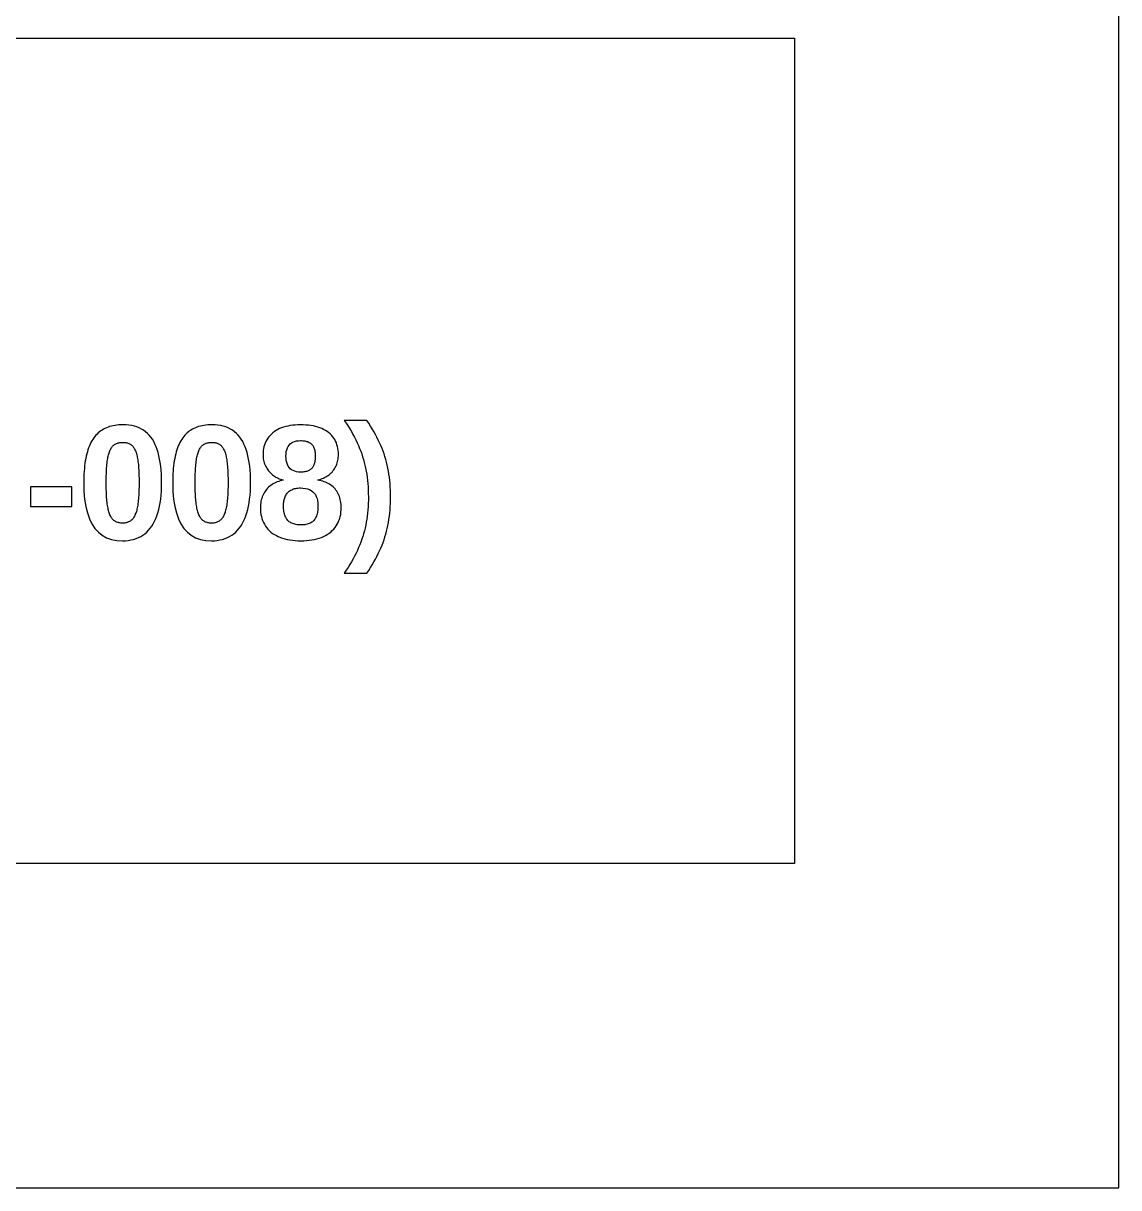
# Model space of a CAD drawing. Header units: metres. Extents: x -140 to 140, y -90 to 90.
# Drawn here: x 102.85 to 140, y -90 to -50.5 of the extents above; entities that cross this region are included whole.
import ezdxf

# ---------------------------------------------------------------- set-up
doc = ezdxf.new("R2010")
doc.units = ezdxf.units.M

msp = doc.modelspace()

# ---------------------------------------------------------------- linework, layer by layer
for p, q in [((140, -90), (140, 90)), ((80, -51), (129, -51)), ((129, -51), (129, -79)), ((114.498, -63.9747), (113.736, -63.9747)), ((113.736, -63.9747), (113.8, -64.069)), ((114.563, -64.0694), (114.498, -63.9747)), ((105.43, -64.3604), (105.389, -64.3961)), ((105.474, -64.3273), (105.43, -64.3604)), ((105.519, -64.2968), (105.474, -64.3273)), ((105.566, -64.2687), (105.519, -64.2968)), ((105.616, -64.2431), (105.566, -64.2687)), ((105.668, -64.2199), (105.616, -64.2431)), ((105.722, -64.1992), (105.668, -64.2199)), ((105.778, -64.1809), (105.722, -64.1992)), ((105.837, -64.165), (105.778, -64.1809)), ((105.897, -64.1516), (105.837, -64.165)), ((105.96, -64.1406), (105.897, -64.1516)), ((106.025, -64.1321), (105.96, -64.1406)), ((106.092, -64.126), (106.025, -64.1321)), ((106.162, -64.1223), (106.092, -64.126)), ((106.233, -64.1211), (106.162, -64.1223)), ((106.335, -64.124), (106.233, -64.1211)), ((106.433, -64.1328), (106.335, -64.124)), ((106.527, -64.1473), (106.433, -64.1328)), ((106.616, -64.1676), (106.527, -64.1473)), ((106.701, -64.1938), (106.616, -64.1676)), ((106.782, -64.2257), (106.701, -64.1938)), ((106.858, -64.2635), (106.782, -64.2257)), ((106.93, -64.3071), (106.858, -64.2635)), ((106.998, -64.3564), (106.93, -64.3071)), ((107.061, -64.4116), (106.998, -64.3564)), ((108.448, -64.3604), (108.406, -64.3961)), ((108.491, -64.3273), (108.448, -64.3604)), ((108.536, -64.2968), (108.491, -64.3273)), ((108.584, -64.2687), (108.536, -64.2968)), ((108.633, -64.2431), (108.584, -64.2687)), ((108.685, -64.2199), (108.633, -64.2431)), ((108.739, -64.1992), (108.685, -64.2199)), ((108.796, -64.1809), (108.739, -64.1992)), ((108.854, -64.165), (108.796, -64.1809)), ((108.915, -64.1516), (108.854, -64.165)), ((108.977, -64.1406), (108.915, -64.1516)), ((109.042, -64.1321), (108.977, -64.1406)), ((109.11, -64.126), (109.042, -64.1321)), ((109.179, -64.1223), (109.11, -64.126)), ((109.25, -64.1211), (109.179, -64.1223)), ((109.353, -64.124), (109.25, -64.1211)), ((109.451, -64.1328), (109.353, -64.124)), ((109.544, -64.1473), (109.451, -64.1328)), ((109.633, -64.1676), (109.544, -64.1473)), ((109.718, -64.1938), (109.633, -64.1676)), ((109.799, -64.2257), (109.718, -64.1938)), ((109.875, -64.2635), (109.799, -64.2257)), ((109.947, -64.3071), (109.875, -64.2635)), ((110.015, -64.3564), (109.947, -64.3071)), ((110.079, -64.4116), (110.015, -64.3564)), ((111.364, -64.3523), (111.312, -64.3924)), ((111.42, -64.3154), (111.364, -64.3523)), ((111.48, -64.2816), (111.42, -64.3154)), ((111.542, -64.2511), (111.48, -64.2816)), ((111.608, -64.2239), (111.542, -64.2511)), ((111.677, -64.1998), (111.608, -64.2239)), ((111.749, -64.1789), (111.677, -64.1998)), ((111.825, -64.1613), (111.749, -64.1789)), ((111.904, -64.1468), (111.825, -64.1613)), ((111.986, -64.1356), (111.904, -64.1468)), ((112.071, -64.1275), (111.986, -64.1356)), ((112.16, -64.1227), (112.071, -64.1275)), ((112.251, -64.1211), (112.16, -64.1227)), ((112.345, -64.1227), (112.251, -64.1211)), ((112.436, -64.1274), (112.345, -64.1227)), ((112.523, -64.1352), (112.436, -64.1274)), ((112.606, -64.1462), (112.523, -64.1352)), ((112.687, -64.1602), (112.606, -64.1462)), ((112.763, -64.1775), (112.687, -64.1602)), ((112.837, -64.1978), (112.763, -64.1775)), ((112.907, -64.2213), (112.837, -64.1978)), ((112.973, -64.2479), (112.907, -64.2213)), ((113.036, -64.2776), (112.973, -64.2479)), ((113.096, -64.3105), (113.036, -64.2776)), ((113.152, -64.3465), (113.096, -64.3105)), ((113.205, -64.3856), (113.152, -64.3465)), ((113.8, -64.069), (113.862, -64.1633)), ((113.862, -64.1633), (113.92, -64.2577)), ((113.92, -64.2577), (113.976, -64.352)), ((113.976, -64.352), (114.03, -64.4464)), ((114.625, -64.164), (114.563, -64.0694)), ((114.683, -64.2586), (114.625, -64.164)), ((114.739, -64.3531), (114.683, -64.2586)), ((114.793, -64.4475), (114.739, -64.3531)), ((105.116, -64.7793), (105.09, -64.8393)), ((105.144, -64.7219), (105.116, -64.7793)), ((105.174, -64.6673), (105.144, -64.7219)), ((105.206, -64.6154), (105.174, -64.6673)), ((105.239, -64.5661), (105.206, -64.6154)), ((105.274, -64.5196), (105.239, -64.5661)), ((105.31, -64.4757), (105.274, -64.5196)), ((105.349, -64.4346), (105.31, -64.4757)), ((105.389, -64.3961), (105.349, -64.4346)), ((105.94, -64.7941), (105.962, -64.7796)), ((105.962, -64.7796), (105.987, -64.7667)), ((105.987, -64.7667), (106.012, -64.7552)), ((106.012, -64.7552), (106.039, -64.7453)), ((106.039, -64.7453), (106.067, -64.737)), ((106.067, -64.737), (106.096, -64.7301)), ((106.096, -64.7301), (106.127, -64.7247)), ((106.127, -64.7247), (106.159, -64.7209)), ((106.159, -64.7209), (106.193, -64.7186)), ((106.193, -64.7186), (106.228, -64.7179)), ((106.228, -64.7179), (106.26, -64.7186)), ((106.26, -64.7186), (106.292, -64.7209)), ((106.292, -64.7209), (106.322, -64.7247)), ((106.322, -64.7247), (106.351, -64.7299)), ((106.351, -64.7299), (106.379, -64.7367)), ((106.379, -64.7367), (106.406, -64.745)), ((106.406, -64.745), (106.432, -64.7549)), ((106.432, -64.7549), (106.456, -64.7662)), ((106.456, -64.7662), (106.479, -64.779)), ((106.479, -64.779), (106.501, -64.7933)), ((107.12, -64.4726), (107.061, -64.4116)), ((107.175, -64.5395), (107.12, -64.4726)), ((107.226, -64.6121), (107.175, -64.5395)), ((107.272, -64.6905), (107.226, -64.6121)), ((107.315, -64.7748), (107.272, -64.6905)), ((107.354, -64.865), (107.315, -64.7748)), ((108.134, -64.7793), (108.107, -64.8393)), ((108.162, -64.7219), (108.134, -64.7793)), ((108.191, -64.6673), (108.162, -64.7219)), ((108.223, -64.6154), (108.191, -64.6673)), ((108.256, -64.5661), (108.223, -64.6154)), ((108.291, -64.5196), (108.256, -64.5661)), ((108.328, -64.4757), (108.291, -64.5196)), ((108.366, -64.4346), (108.328, -64.4757)), ((108.406, -64.3961), (108.366, -64.4346)), ((108.957, -64.7941), (108.98, -64.7796)), ((108.98, -64.7796), (109.004, -64.7667)), ((109.004, -64.7667), (109.029, -64.7552)), ((109.029, -64.7552), (109.056, -64.7453)), ((109.056, -64.7453), (109.084, -64.737)), ((109.084, -64.737), (109.114, -64.7301)), ((109.114, -64.7301), (109.145, -64.7247)), ((109.145, -64.7247), (109.177, -64.7209)), ((109.177, -64.7209), (109.21, -64.7186)), ((109.21, -64.7186), (109.245, -64.7179)), ((109.245, -64.7179), (109.278, -64.7186)), ((109.278, -64.7186), (109.309, -64.7209)), ((109.309, -64.7209), (109.34, -64.7247)), ((109.34, -64.7247), (109.369, -64.7299)), ((109.369, -64.7299), (109.397, -64.7367)), ((109.397, -64.7367), (109.423, -64.745)), ((109.423, -64.745), (109.449, -64.7549)), ((109.449, -64.7549), (109.473, -64.7662)), ((109.473, -64.7662), (109.496, -64.779)), ((109.496, -64.779), (109.518, -64.7933)), ((110.138, -64.4726), (110.079, -64.4116)), ((110.193, -64.5395), (110.138, -64.4726)), ((110.243, -64.6121), (110.193, -64.5395)), ((110.29, -64.6905), (110.243, -64.6121)), ((110.333, -64.7748), (110.29, -64.6905)), ((110.372, -64.865), (110.333, -64.7748)), ((111.05, -64.7419), (111.028, -64.8012)), ((111.076, -64.685), (111.05, -64.7419)), ((111.105, -64.6303), (111.076, -64.685)), ((111.139, -64.5781), (111.105, -64.6303)), ((111.176, -64.5281), (111.139, -64.5781)), ((111.217, -64.4805), (111.176, -64.5281)), ((111.262, -64.4353), (111.217, -64.4805)), ((111.312, -64.3924), (111.262, -64.4353)), ((111.863, -64.8073), (111.901, -64.767)), ((111.901, -64.767), (111.945, -64.7329)), ((111.945, -64.7329), (111.994, -64.705)), ((111.994, -64.705), (112.05, -64.6834)), ((112.05, -64.6834), (112.111, -64.6679)), ((112.111, -64.6679), (112.178, -64.6586)), ((112.178, -64.6586), (112.251, -64.6555)), ((112.251, -64.6555), (112.29, -64.6562)), ((112.29, -64.6562), (112.326, -64.6585)), ((112.326, -64.6585), (112.361, -64.6622)), ((112.361, -64.6622), (112.395, -64.6674)), ((112.395, -64.6674), (112.427, -64.6741)), ((112.427, -64.6741), (112.457, -64.6824)), ((112.457, -64.6824), (112.486, -64.6921)), ((112.486, -64.6921), (112.514, -64.7033)), ((112.514, -64.7033), (112.54, -64.716)), ((112.54, -64.716), (112.564, -64.7301)), ((112.564, -64.7301), (112.587, -64.7458)), ((112.587, -64.7458), (112.609, -64.763)), ((112.609, -64.763), (112.628, -64.7816)), ((113.254, -64.4276), (113.205, -64.3856)), ((113.299, -64.4723), (113.254, -64.4276)), ((113.341, -64.5196), (113.299, -64.4723)), ((113.378, -64.5695), (113.341, -64.5196)), ((113.411, -64.6222), (113.378, -64.5695)), ((113.441, -64.6774), (113.411, -64.6222)), ((113.466, -64.7353), (113.441, -64.6774)), ((113.488, -64.7959), (113.466, -64.7353)), ((114.03, -64.4464), (114.08, -64.5408)), ((114.08, -64.5408), (114.128, -64.6352)), ((114.128, -64.6352), (114.173, -64.7297)), ((114.173, -64.7297), (114.215, -64.8241)), ((114.843, -64.5419), (114.793, -64.4475)), ((114.89, -64.6362), (114.843, -64.5419)), ((114.935, -64.7305), (114.89, -64.6362)), ((114.977, -64.8246), (114.935, -64.7305)), ((105.002, -65.1069), (104.984, -65.1812)), ((105.021, -65.0357), (105.002, -65.1069)), ((105.042, -64.9675), (105.021, -65.0357)), ((105.065, -64.902), (105.042, -64.9675)), ((105.09, -64.8393), (105.065, -64.902)), ((105.728, -65.1813), (105.738, -65.1413)), ((105.738, -65.1413), (105.748, -65.1031)), ((105.748, -65.1031), (105.76, -65.0669)), ((105.76, -65.0669), (105.772, -65.0327)), ((105.772, -65.0327), (105.785, -65.0003)), ((105.785, -65.0003), (105.798, -64.9699)), ((105.798, -64.9699), (105.813, -64.9414)), ((105.813, -64.9414), (105.828, -64.9149)), ((105.828, -64.9149), (105.844, -64.8902)), ((105.844, -64.8902), (105.861, -64.8675)), ((105.861, -64.8675), (105.879, -64.8467)), ((105.879, -64.8467), (105.898, -64.8277)), ((105.898, -64.8277), (105.918, -64.8101)), ((105.918, -64.8101), (105.94, -64.7941)), ((106.501, -64.7933), (106.521, -64.8092)), ((106.521, -64.8092), (106.54, -64.8265)), ((106.54, -64.8265), (106.559, -64.8454)), ((106.559, -64.8454), (106.576, -64.866)), ((106.576, -64.866), (106.592, -64.8885)), ((106.592, -64.8885), (106.608, -64.913)), ((106.608, -64.913), (106.623, -64.9395)), ((106.623, -64.9395), (106.637, -64.9679)), ((106.637, -64.9679), (106.65, -64.9983)), ((106.65, -64.9983), (106.663, -65.0306)), ((106.663, -65.0306), (106.675, -65.0649)), ((106.675, -65.0649), (106.686, -65.1012)), ((106.686, -65.1012), (106.697, -65.1394)), ((106.697, -65.1394), (106.707, -65.1796)), ((107.39, -64.961), (107.354, -64.865)), ((107.421, -65.0628), (107.39, -64.961)), ((107.449, -65.1704), (107.421, -65.0628)), ((107.474, -65.284), (107.449, -65.1704)), ((108.019, -65.1069), (108.001, -65.1812)), ((108.038, -65.0357), (108.019, -65.1069)), ((108.06, -64.9675), (108.038, -65.0357)), ((108.083, -64.902), (108.06, -64.9675)), ((108.107, -64.8393), (108.083, -64.902)), ((108.745, -65.1813), (108.755, -65.1413)), ((108.755, -65.1413), (108.766, -65.1031)), ((108.766, -65.1031), (108.777, -65.0669)), ((108.777, -65.0669), (108.789, -65.0327)), ((108.789, -65.0327), (108.802, -65.0003)), ((108.802, -65.0003), (108.816, -64.9699)), ((108.816, -64.9699), (108.83, -64.9414)), ((108.83, -64.9414), (108.846, -64.9149)), ((108.846, -64.9149), (108.862, -64.8902)), ((108.862, -64.8902), (108.879, -64.8675)), ((108.879, -64.8675), (108.896, -64.8467)), ((108.896, -64.8467), (108.915, -64.8277)), ((108.915, -64.8277), (108.935, -64.8101)), ((108.935, -64.8101), (108.957, -64.7941)), ((109.518, -64.7933), (109.538, -64.8092)), ((109.538, -64.8092), (109.558, -64.8265)), ((109.558, -64.8265), (109.576, -64.8454)), ((109.576, -64.8454), (109.593, -64.866)), ((109.593, -64.866), (109.609, -64.8885)), ((109.609, -64.8885), (109.625, -64.913)), ((109.625, -64.913), (109.64, -64.9395)), ((109.64, -64.9395), (109.654, -64.9679)), ((109.654, -64.9679), (109.668, -64.9983)), ((109.668, -64.9983), (109.681, -65.0306)), ((109.681, -65.0306), (109.693, -65.0649)), ((109.693, -65.0649), (109.704, -65.1012)), ((109.704, -65.1012), (109.714, -65.1394)), ((109.714, -65.1394), (109.724, -65.1796)), ((110.407, -64.961), (110.372, -64.865)), ((110.439, -65.0628), (110.407, -64.961)), ((110.467, -65.1704), (110.439, -65.0628)), ((110.491, -65.284), (110.467, -65.1704)), ((110.981, -65.0619), (110.979, -65.1329)), ((110.979, -65.1329), (110.98, -65.1805)), ((110.987, -64.9932), (110.981, -65.0619)), ((110.997, -64.9269), (110.987, -64.9932)), ((111.011, -64.8629), (110.997, -64.9269)), ((111.028, -64.8012), (111.011, -64.8629)), ((111.758, -65.179), (111.761, -65.1016)), ((111.761, -65.1016), (111.769, -65.0303)), ((111.769, -65.0303), (111.784, -64.9653)), ((111.784, -64.9653), (111.805, -64.9064)), ((111.805, -64.9064), (111.831, -64.8537)), ((111.831, -64.8537), (111.863, -64.8073)), ((112.628, -64.7816), (112.647, -64.8019)), ((112.647, -64.8019), (112.664, -64.8239)), ((112.664, -64.8239), (112.679, -64.8476)), ((112.679, -64.8476), (112.693, -64.873)), ((112.693, -64.873), (112.706, -64.9001)), ((112.706, -64.9001), (112.717, -64.929)), ((112.717, -64.929), (112.727, -64.9595)), ((112.727, -64.9595), (112.735, -64.9918)), ((112.735, -64.9918), (112.741, -65.0258)), ((112.741, -65.0258), (112.747, -65.0616)), ((112.747, -65.0616), (112.75, -65.099)), ((112.75, -65.099), (112.753, -65.1381)), ((112.753, -65.1381), (112.753, -65.179)), ((113.506, -64.8591), (113.488, -64.7959)), ((113.52, -64.9249), (113.506, -64.8591)), ((113.529, -64.9934), (113.52, -64.9249)), ((113.535, -65.0645), (113.529, -64.9934)), ((113.537, -65.1383), (113.535, -65.0645)), ((113.536, -65.1859), (113.537, -65.1383)), ((114.215, -64.8241), (114.255, -64.9186)), ((114.255, -64.9186), (114.292, -65.0131)), ((114.292, -65.0131), (114.326, -65.1076)), ((114.326, -65.1076), (114.357, -65.2021)), ((115.016, -64.9187), (114.977, -64.8246)), ((115.052, -65.0128), (115.016, -64.9187)), ((115.085, -65.1068), (115.052, -65.0128)), ((115.115, -65.2007), (115.085, -65.1068)), ((104.929, -65.508), (104.92, -65.5971)), ((104.94, -65.4218), (104.929, -65.508)), ((104.953, -65.3386), (104.94, -65.4218)), ((104.967, -65.2584), (104.953, -65.3386)), ((104.984, -65.1812), (104.967, -65.2584)), ((105.675, -65.5869), (105.68, -65.5266)), ((105.68, -65.5266), (105.685, -65.4691)), ((105.685, -65.4691), (105.69, -65.4144)), ((105.69, -65.4144), (105.697, -65.3625)), ((105.697, -65.3625), (105.704, -65.3134)), ((105.704, -65.3134), (105.711, -65.2672)), ((105.711, -65.2672), (105.719, -65.2233)), ((105.719, -65.2233), (105.728, -65.1813)), ((106.707, -65.1796), (106.716, -65.2217)), ((106.716, -65.2217), (106.724, -65.2658)), ((106.724, -65.2658), (106.732, -65.3123)), ((106.732, -65.3123), (106.739, -65.3615)), ((106.739, -65.3615), (106.745, -65.4136)), ((106.745, -65.4136), (106.751, -65.4684)), ((106.751, -65.4684), (106.756, -65.5261)), ((106.756, -65.5261), (106.761, -65.5865)), ((107.494, -65.4033), (107.474, -65.284)), ((107.511, -65.5285), (107.494, -65.4033)), ((107.524, -65.6595), (107.511, -65.5285)), ((107.947, -65.508), (107.937, -65.5971)), ((107.958, -65.4218), (107.947, -65.508)), ((107.97, -65.3386), (107.958, -65.4218)), ((107.985, -65.2584), (107.97, -65.3386)), ((108.001, -65.1812), (107.985, -65.2584)), ((108.693, -65.5869), (108.697, -65.5266)), ((108.697, -65.5266), (108.702, -65.4691)), ((108.702, -65.4691), (108.708, -65.4144)), ((108.708, -65.4144), (108.714, -65.3625)), ((108.714, -65.3625), (108.721, -65.3134)), ((108.721, -65.3134), (108.728, -65.2672)), ((108.728, -65.2672), (108.736, -65.2233)), ((108.736, -65.2233), (108.745, -65.1813)), ((109.724, -65.1796), (109.733, -65.2217)), ((109.733, -65.2217), (109.741, -65.2658)), ((109.741, -65.2658), (109.749, -65.3123)), ((109.749, -65.3123), (109.756, -65.3615)), ((109.756, -65.3615), (109.762, -65.4136)), ((109.762, -65.4136), (109.768, -65.4684)), ((109.768, -65.4684), (109.773, -65.5261)), ((109.773, -65.5261), (109.778, -65.5865)), ((110.511, -65.4033), (110.491, -65.284)), ((110.528, -65.5285), (110.511, -65.4033)), ((110.541, -65.6595), (110.528, -65.5285)), ((110.98, -65.1805), (110.984, -65.2271)), ((110.984, -65.2271), (110.989, -65.273)), ((110.989, -65.273), (110.997, -65.3179)), ((110.997, -65.3179), (111.007, -65.362)), ((111.007, -65.362), (111.02, -65.4052)), ((111.02, -65.4052), (111.034, -65.4476)), ((111.034, -65.4476), (111.051, -65.4891)), ((111.051, -65.4891), (111.07, -65.5297)), ((111.07, -65.5297), (111.092, -65.5695)), ((111.092, -65.5695), (111.115, -65.6084)), ((111.761, -65.2601), (111.758, -65.179)), ((111.77, -65.3346), (111.761, -65.2601)), ((111.784, -65.4027), (111.77, -65.3346)), ((111.805, -65.4643), (111.784, -65.4027)), ((111.832, -65.5194), (111.805, -65.4643)), ((111.864, -65.5681), (111.832, -65.5194)), ((111.902, -65.6102), (111.864, -65.5681)), ((112.665, -65.5563), (112.648, -65.5789)), ((112.68, -65.5318), (112.665, -65.5563)), ((112.694, -65.5053), (112.68, -65.5318)), ((112.707, -65.4769), (112.694, -65.5053)), ((112.717, -65.4465), (112.707, -65.4769)), ((112.727, -65.4142), (112.717, -65.4465)), ((112.735, -65.3799), (112.727, -65.4142)), ((112.742, -65.3436), (112.735, -65.3799)), ((112.747, -65.3054), (112.742, -65.3436)), ((112.75, -65.2652), (112.747, -65.3054)), ((112.753, -65.2231), (112.75, -65.2652)), ((112.753, -65.179), (112.753, -65.2231)), ((113.426, -65.5733), (113.447, -65.5338)), ((113.447, -65.5338), (113.466, -65.4935)), ((113.466, -65.4935), (113.483, -65.4522)), ((113.483, -65.4522), (113.497, -65.4101)), ((113.497, -65.4101), (113.509, -65.367)), ((113.509, -65.367), (113.519, -65.3231)), ((113.519, -65.3231), (113.527, -65.2782)), ((113.527, -65.2782), (113.533, -65.2325)), ((113.533, -65.2325), (113.536, -65.1859)), ((114.357, -65.2021), (114.386, -65.2974)), ((114.386, -65.2974), (114.413, -65.3942)), ((114.413, -65.3942), (114.437, -65.4926)), ((114.437, -65.4926), (114.459, -65.5926)), ((115.143, -65.2954), (115.115, -65.2007)), ((115.169, -65.3918), (115.143, -65.2954)), ((115.192, -65.4898), (115.169, -65.3918)), ((115.214, -65.5894), (115.192, -65.4898)), ((104.902, -65.8825), (104.899, -65.9836)), ((104.906, -65.7844), (104.902, -65.8825)), ((104.912, -65.6893), (104.906, -65.7844)), ((104.92, -65.5971), (104.912, -65.6893)), ((105.661, -66.0077), (105.662, -65.9306)), ((105.662, -65.9306), (105.663, -65.8562)), ((105.663, -65.8562), (105.666, -65.7847)), ((105.666, -65.7847), (105.668, -65.7159)), ((105.668, -65.7159), (105.671, -65.65)), ((105.671, -65.65), (105.675, -65.5869)), ((106.761, -65.5865), (106.765, -65.6497)), ((106.765, -65.6497), (106.768, -65.7157)), ((106.768, -65.7157), (106.771, -65.7845)), ((106.771, -65.7845), (106.773, -65.8561)), ((106.773, -65.8561), (106.774, -65.9305)), ((106.774, -65.9305), (106.775, -66.0077)), ((107.533, -65.7964), (107.524, -65.6595)), ((107.539, -65.9391), (107.533, -65.7964)), ((107.541, -66.0877), (107.539, -65.9391)), ((107.919, -65.8825), (107.917, -65.9836)), ((107.924, -65.7844), (107.919, -65.8825)), ((107.929, -65.6893), (107.924, -65.7844)), ((107.937, -65.5971), (107.929, -65.6893)), ((108.678, -66.0077), (108.679, -65.9306)), ((108.679, -65.9306), (108.681, -65.8562)), ((108.681, -65.8562), (108.683, -65.7847)), ((108.683, -65.7847), (108.686, -65.7159)), ((108.686, -65.7159), (108.689, -65.65)), ((108.689, -65.65), (108.693, -65.5869)), ((109.778, -65.5865), (109.782, -65.6497)), ((109.782, -65.6497), (109.785, -65.7157)), ((109.785, -65.7157), (109.788, -65.7845)), ((109.788, -65.7845), (109.79, -65.8561)), ((109.79, -65.8561), (109.792, -65.9305)), ((109.792, -65.9305), (109.793, -66.0077)), ((110.55, -65.7964), (110.541, -65.6595)), ((110.556, -65.9391), (110.55, -65.7964)), ((110.558, -66.0877), (110.556, -65.9391)), ((111.115, -65.6084), (111.141, -65.6464)), ((111.141, -65.6464), (111.169, -65.6836)), ((111.169, -65.6836), (111.199, -65.7193)), ((111.199, -65.7193), (111.23, -65.753)), ((111.23, -65.753), (111.263, -65.7846)), ((111.263, -65.7846), (111.297, -65.8143)), ((111.297, -65.8143), (111.333, -65.8419)), ((111.333, -65.8419), (111.37, -65.8675)), ((111.37, -65.8675), (111.408, -65.8911)), ((111.408, -65.8911), (111.448, -65.9126)), ((111.448, -65.9126), (111.489, -65.9321)), ((111.489, -65.9321), (111.532, -65.9497)), ((111.532, -65.9497), (111.576, -65.9651)), ((111.947, -65.6459), (111.902, -65.6102)), ((111.997, -65.675), (111.947, -65.6459)), ((112.053, -65.6978), (111.997, -65.675)), ((112.115, -65.714), (112.053, -65.6978)), ((112.183, -65.7237), (112.115, -65.714)), ((112.257, -65.7269), (112.183, -65.7237)), ((112.295, -65.7262), (112.257, -65.7269)), ((112.331, -65.7239), (112.295, -65.7262)), ((112.365, -65.7201), (112.331, -65.7239)), ((112.398, -65.7149), (112.365, -65.7201)), ((112.43, -65.7081), (112.398, -65.7149)), ((112.46, -65.6998), (112.43, -65.7081)), ((112.489, -65.69), (112.46, -65.6998)), ((112.516, -65.6786), (112.489, -65.69)), ((112.542, -65.6658), (112.516, -65.6786)), ((112.566, -65.6515), (112.542, -65.6658)), ((112.589, -65.6357), (112.566, -65.6515)), ((112.61, -65.6183), (112.589, -65.6357)), ((112.63, -65.5994), (112.61, -65.6183)), ((112.648, -65.5789), (112.63, -65.5994)), ((112.891, -65.974), (112.937, -65.9613)), ((112.937, -65.9613), (112.982, -65.9466)), ((112.982, -65.9466), (113.026, -65.9298)), ((113.026, -65.9298), (113.068, -65.9109)), ((113.068, -65.9109), (113.108, -65.8901)), ((113.108, -65.8901), (113.147, -65.8671)), ((113.147, -65.8671), (113.185, -65.8421)), ((113.185, -65.8421), (113.22, -65.815)), ((113.22, -65.815), (113.255, -65.7859)), ((113.255, -65.7859), (113.288, -65.7548)), ((113.288, -65.7548), (113.319, -65.7215)), ((113.319, -65.7215), (113.349, -65.6862)), ((113.349, -65.6862), (113.377, -65.6495)), ((113.377, -65.6495), (113.402, -65.6118)), ((113.402, -65.6118), (113.426, -65.5733)), ((114.459, -65.5926), (114.479, -65.6941)), ((114.479, -65.6941), (114.496, -65.7972)), ((114.496, -65.7972), (114.511, -65.9019)), ((114.511, -65.9019), (114.524, -66.008)), ((115.233, -65.6906), (115.214, -65.5894)), ((115.249, -65.7935), (115.233, -65.6906)), ((115.264, -65.8981), (115.249, -65.7935)), ((115.276, -66.0043), (115.264, -65.8981)), ((104.5, -66.2287), (103.089, -66.2287)), ((103.089, -66.2287), (103.089, -66.8906)), ((104.5, -66.8906), (104.5, -66.2287)), ((104.899, -65.9836), (104.899, -66.0877)), ((104.899, -66.0877), (104.906, -66.3786)), ((105.661, -66.0877), (105.661, -66.0077)), ((105.661, -66.1669), (105.661, -66.0877)), ((105.662, -66.2433), (105.661, -66.1669)), ((105.664, -66.3171), (105.662, -66.2433)), ((105.666, -66.3882), (105.664, -66.3171)), ((106.773, -66.3105), (106.771, -66.3798)), ((106.774, -66.2388), (106.773, -66.3105)), ((106.775, -66.1645), (106.774, -66.2388)), ((106.775, -66.0077), (106.776, -66.0877)), ((106.776, -66.0877), (106.775, -66.1645)), ((107.533, -66.3745), (107.539, -66.2339)), ((107.539, -66.2339), (107.541, -66.0877)), ((107.917, -65.9836), (107.916, -66.0877)), ((107.916, -66.0877), (107.924, -66.3786)), ((108.678, -66.0877), (108.678, -66.0077)), ((108.678, -66.1669), (108.678, -66.0877)), ((108.679, -66.2433), (108.678, -66.1669)), ((108.681, -66.3171), (108.679, -66.2433)), ((108.683, -66.3882), (108.681, -66.3171)), ((109.79, -66.3105), (109.788, -66.3798)), ((109.792, -66.2388), (109.79, -66.3105)), ((109.793, -66.1645), (109.792, -66.2388)), ((109.793, -66.0077), (109.793, -66.0877)), ((109.793, -66.0877), (109.793, -66.1645)), ((110.55, -66.3745), (110.556, -66.2339)), ((110.556, -66.2339), (110.558, -66.0877)), ((111.07, -66.3508), (111.041, -66.3914)), ((111.101, -66.3115), (111.07, -66.3508)), ((111.135, -66.274), (111.101, -66.3115)), ((111.17, -66.2388), (111.135, -66.274)), ((111.207, -66.2059), (111.17, -66.2388)), ((111.245, -66.1752), (111.207, -66.2059)), ((111.285, -66.1468), (111.245, -66.1752)), ((111.327, -66.1206), (111.285, -66.1468)), ((111.371, -66.0967), (111.327, -66.1206)), ((111.416, -66.0751), (111.371, -66.0967)), ((111.463, -66.0557), (111.416, -66.0751)), ((111.512, -66.0386), (111.463, -66.0557)), ((111.562, -66.0238), (111.512, -66.0386)), ((111.614, -66.0112), (111.562, -66.0238)), ((111.576, -65.9651), (111.621, -65.9786)), ((111.668, -66.0009), (111.614, -66.0112)), ((111.621, -65.9786), (111.668, -65.9901)), ((111.668, -65.9901), (111.668, -66.0009)), ((111.87, -66.3739), (111.897, -66.3544)), ((111.897, -66.3544), (111.925, -66.3367)), ((111.925, -66.3367), (111.954, -66.3209)), ((111.954, -66.3209), (111.985, -66.3069)), ((111.985, -66.3069), (112.018, -66.2948)), ((112.018, -66.2948), (112.052, -66.2846)), ((112.052, -66.2846), (112.088, -66.2762)), ((112.088, -66.2762), (112.125, -66.2697)), ((112.125, -66.2697), (112.164, -66.265)), ((112.164, -66.265), (112.204, -66.2622)), ((112.204, -66.2622), (112.246, -66.2613)), ((112.246, -66.2613), (112.334, -66.2648)), ((112.334, -66.2648), (112.416, -66.2755)), ((112.416, -66.2755), (112.49, -66.2932)), ((112.49, -66.2932), (112.557, -66.318)), ((112.557, -66.318), (112.617, -66.35)), ((112.617, -66.35), (112.67, -66.389)), ((112.843, -65.9846), (112.891, -65.974)), ((112.843, -65.9955), (112.843, -65.9846)), ((112.899, -66.0058), (112.843, -65.9955)), ((112.953, -66.0182), (112.899, -66.0058)), ((113.005, -66.0328), (112.953, -66.0182)), ((113.055, -66.0495), (113.005, -66.0328)), ((113.103, -66.0685), (113.055, -66.0495)), ((113.149, -66.0896), (113.103, -66.0685)), ((113.194, -66.1128), (113.149, -66.0896)), ((113.237, -66.1383), (113.194, -66.1128)), ((113.277, -66.1658), (113.237, -66.1383)), ((113.316, -66.1956), (113.277, -66.1658)), ((113.353, -66.2276), (113.316, -66.1956)), ((113.389, -66.2617), (113.353, -66.2276)), ((113.422, -66.2979), (113.389, -66.2617)), ((113.453, -66.3361), (113.422, -66.2979)), ((113.482, -66.3759), (113.453, -66.3361)), ((114.524, -66.008), (114.534, -66.1158)), ((114.534, -66.1158), (114.542, -66.2251)), ((114.542, -66.2251), (114.548, -66.336)), ((114.548, -66.336), (114.551, -66.4484)), ((115.286, -66.1121), (115.276, -66.0043)), ((115.294, -66.2215), (115.286, -66.1121)), ((115.3, -66.3326), (115.294, -66.2215)), ((115.303, -66.4453), (115.3, -66.3326)), ((104.906, -66.3786), (104.93, -66.6462)), ((104.93, -66.6462), (104.968, -66.8906)), ((105.669, -66.4565), (105.666, -66.3882)), ((105.672, -66.5221), (105.669, -66.4565)), ((105.676, -66.585), (105.672, -66.5221)), ((105.681, -66.6452), (105.676, -66.585)), ((105.686, -66.7027), (105.681, -66.6452)), ((105.692, -66.7575), (105.686, -66.7027)), ((106.744, -66.7429), (106.738, -66.7946)), ((106.75, -66.6886), (106.744, -66.7429)), ((106.756, -66.6319), (106.75, -66.6886)), ((106.76, -66.5726), (106.756, -66.6319)), ((106.764, -66.5108), (106.76, -66.5726)), ((106.768, -66.4466), (106.764, -66.5108)), ((106.771, -66.3798), (106.768, -66.4466)), ((107.491, -66.7632), (107.509, -66.6392)), ((107.509, -66.6392), (107.523, -66.5096)), ((107.523, -66.5096), (107.533, -66.3745)), ((107.924, -66.3786), (107.947, -66.6462)), ((107.947, -66.6462), (107.986, -66.8906)), ((108.686, -66.4565), (108.683, -66.3882)), ((108.689, -66.5221), (108.686, -66.4565)), ((108.693, -66.585), (108.689, -66.5221)), ((108.698, -66.6452), (108.693, -66.585)), ((108.703, -66.7027), (108.698, -66.6452)), ((108.709, -66.7575), (108.703, -66.7027)), ((109.762, -66.7429), (109.755, -66.7946)), ((109.768, -66.6886), (109.762, -66.7429)), ((109.773, -66.6319), (109.768, -66.6886)), ((109.778, -66.5726), (109.773, -66.6319)), ((109.782, -66.5108), (109.778, -66.5726)), ((109.785, -66.4466), (109.782, -66.5108)), ((109.788, -66.3798), (109.785, -66.4466)), ((110.509, -66.7632), (110.526, -66.6392)), ((110.526, -66.6392), (110.54, -66.5096)), ((110.54, -66.5096), (110.55, -66.3745)), ((110.91, -66.7141), (110.901, -66.7657)), ((110.921, -66.6639), (110.91, -66.7141)), ((110.935, -66.6151), (110.921, -66.6639)), ((110.951, -66.5676), (110.935, -66.6151)), ((110.97, -66.5215), (110.951, -66.5676)), ((110.991, -66.4768), (110.97, -66.5215)), ((111.015, -66.4334), (110.991, -66.4768)), ((111.041, -66.3914), (111.015, -66.4334)), ((111.677, -66.7839), (111.682, -66.7425)), ((111.682, -66.7425), (111.688, -66.7027)), ((111.688, -66.7027), (111.696, -66.6646)), ((111.696, -66.6646), (111.705, -66.6281)), ((111.705, -66.6281), (111.717, -66.5933)), ((111.717, -66.5933), (111.73, -66.5601)), ((111.73, -66.5601), (111.745, -66.5285)), ((111.745, -66.5285), (111.761, -66.4986)), ((111.761, -66.4986), (111.78, -66.4703)), ((111.78, -66.4703), (111.8, -66.4436)), ((111.8, -66.4436), (111.822, -66.4186)), ((111.822, -66.4186), (111.845, -66.3953)), ((111.845, -66.3953), (111.87, -66.3739)), ((112.67, -66.389), (112.716, -66.4351)), ((112.716, -66.4351), (112.755, -66.4883)), ((112.755, -66.4883), (112.786, -66.5486)), ((112.786, -66.5486), (112.811, -66.616)), ((112.811, -66.616), (112.829, -66.6905)), ((112.829, -66.6905), (112.839, -66.7721)), ((113.508, -66.4174), (113.482, -66.3759)), ((113.531, -66.4605), (113.508, -66.4174)), ((113.552, -66.5053), (113.531, -66.4605)), ((113.571, -66.5518), (113.552, -66.5053)), ((113.587, -66.5999), (113.571, -66.5518)), ((113.601, -66.6496), (113.587, -66.5999)), ((113.612, -66.701), (113.601, -66.6496)), ((113.621, -66.7541), (113.612, -66.701)), ((113.627, -66.8088), (113.621, -66.7541)), ((114.552, -66.6759), (114.548, -66.7878)), ((114.551, -66.4484), (114.553, -66.5624)), ((114.553, -66.5624), (114.552, -66.6759)), ((115.3, -66.7883), (115.303, -66.6749)), ((115.304, -66.5597), (115.303, -66.4453)), ((115.303, -66.6749), (115.304, -66.5597)), ((103.089, -66.8906), (104.5, -66.8906)), ((104.968, -66.8906), (105.023, -67.1117)), ((105.023, -67.1117), (105.093, -67.3095)), ((105.699, -66.8095), (105.692, -66.7575)), ((105.706, -66.8589), (105.699, -66.8095)), ((105.714, -66.9055), (105.706, -66.8589)), ((105.722, -66.9498), (105.714, -66.9055)), ((105.731, -66.9921), (105.722, -66.9498)), ((105.741, -67.0325), (105.731, -66.9921)), ((105.752, -67.0708), (105.741, -67.0325)), ((105.764, -67.1072), (105.752, -67.0708)), ((105.776, -67.1416), (105.764, -67.1072)), ((105.789, -67.1741), (105.776, -67.1416)), ((106.66, -67.1291), (106.647, -67.1622)), ((106.672, -67.0941), (106.66, -67.1291)), ((106.684, -67.0573), (106.672, -67.0941)), ((106.695, -67.0185), (106.684, -67.0573)), ((106.705, -66.9778), (106.695, -67.0185)), ((106.714, -66.9351), (106.705, -66.9778)), ((106.723, -66.8906), (106.714, -66.9351)), ((106.731, -66.8439), (106.723, -66.8906)), ((106.738, -66.7946), (106.731, -66.8439)), ((107.381, -67.2036), (107.415, -67.1018)), ((107.415, -67.1018), (107.444, -66.9945)), ((107.444, -66.9945), (107.47, -66.8816)), ((107.47, -66.8816), (107.491, -66.7632)), ((107.986, -66.8906), (108.04, -67.1117)), ((108.04, -67.1117), (108.11, -67.3095)), ((108.716, -66.8095), (108.709, -66.7575)), ((108.723, -66.8589), (108.716, -66.8095)), ((108.731, -66.9055), (108.723, -66.8589)), ((108.739, -66.9498), (108.731, -66.9055)), ((108.749, -66.9921), (108.739, -66.9498)), ((108.759, -67.0325), (108.749, -66.9921)), ((108.769, -67.0708), (108.759, -67.0325)), ((108.781, -67.1072), (108.769, -67.0708)), ((108.793, -67.1416), (108.781, -67.1072)), ((108.806, -67.1741), (108.793, -67.1416)), ((109.677, -67.1291), (109.664, -67.1622)), ((109.69, -67.0941), (109.677, -67.1291)), ((109.701, -67.0573), (109.69, -67.0941)), ((109.712, -67.0185), (109.701, -67.0573)), ((109.722, -66.9778), (109.712, -67.0185)), ((109.731, -66.9351), (109.722, -66.9778)), ((109.74, -66.8906), (109.731, -66.9351)), ((109.748, -66.8439), (109.74, -66.8906)), ((109.755, -66.7946), (109.748, -66.8439)), ((110.399, -67.2036), (110.432, -67.1018)), ((110.432, -67.1018), (110.462, -66.9945)), ((110.462, -66.9945), (110.487, -66.8816)), ((110.487, -66.8816), (110.509, -66.7632)), ((110.891, -66.8729), (110.89, -66.9286)), ((110.89, -66.9286), (110.892, -67.0094)), ((110.895, -66.8186), (110.891, -66.8729)), ((110.892, -67.0094), (110.898, -67.0873)), ((110.901, -66.7657), (110.895, -66.8186)), ((110.898, -67.0873), (110.909, -67.1625)), ((111.674, -66.8716), (111.675, -66.8269)), ((111.675, -66.9223), (111.674, -66.8716)), ((111.675, -66.8269), (111.677, -66.7839)), ((111.677, -66.9708), (111.675, -66.9223)), ((111.682, -67.0172), (111.677, -66.9708)), ((111.688, -67.0614), (111.682, -67.0172)), ((111.695, -67.1035), (111.688, -67.0614)), ((111.705, -67.1434), (111.695, -67.1035)), ((111.716, -67.1811), (111.705, -67.1434)), ((112.813, -67.1402), (112.802, -67.1788)), ((112.822, -67.0993), (112.813, -67.1402)), ((112.83, -67.0562), (112.822, -67.0993)), ((112.835, -67.0108), (112.83, -67.0562)), ((112.839, -66.963), (112.835, -67.0108)), ((112.839, -66.7721), (112.843, -66.8608)), ((112.842, -66.913), (112.839, -66.963)), ((112.843, -66.8608), (112.842, -66.913)), ((113.613, -67.1582), (113.624, -67.0827)), ((113.624, -67.0827), (113.63, -67.0043)), ((113.631, -66.8651), (113.627, -66.8088)), ((113.63, -67.0043), (113.632, -66.9231)), ((113.632, -66.9231), (113.631, -66.8651)), ((114.524, -67.1138), (114.512, -67.2193)), ((114.535, -67.0068), (114.524, -67.1138)), ((114.542, -66.8981), (114.535, -67.0068)), ((114.548, -66.7878), (114.542, -66.8981)), ((115.264, -67.2251), (115.276, -67.1185)), ((115.276, -67.1185), (115.286, -67.0101)), ((115.286, -67.0101), (115.294, -66.9001)), ((115.294, -66.9001), (115.3, -66.7883)), ((105.093, -67.3095), (105.178, -67.4841)), ((105.178, -67.4841), (105.279, -67.6353)), ((105.802, -67.2046), (105.789, -67.1741)), ((105.817, -67.2331), (105.802, -67.2046)), ((105.832, -67.2596), (105.817, -67.2331)), ((105.848, -67.2841), (105.832, -67.2596)), ((105.864, -67.3067), (105.848, -67.2841)), ((105.882, -67.3273), (105.864, -67.3067)), ((105.9, -67.3462), (105.882, -67.3273)), ((105.92, -67.3635), (105.9, -67.3462)), ((105.941, -67.3794), (105.92, -67.3635)), ((105.963, -67.3937), (105.941, -67.3794)), ((105.986, -67.4065), (105.963, -67.3937)), ((106.011, -67.4178), (105.986, -67.4065)), ((106.036, -67.4277), (106.011, -67.4178)), ((106.063, -67.4359), (106.036, -67.4277)), ((106.092, -67.4427), (106.063, -67.4359)), ((106.121, -67.448), (106.092, -67.4427)), ((106.152, -67.4518), (106.121, -67.448)), ((106.184, -67.4541), (106.152, -67.4518)), ((106.217, -67.4548), (106.184, -67.4541)), ((106.25, -67.454), (106.217, -67.4548)), ((106.281, -67.4516), (106.25, -67.454)), ((106.312, -67.4477), (106.281, -67.4516)), ((106.341, -67.4421), (106.312, -67.4477)), ((106.369, -67.4349), (106.341, -67.4421)), ((106.396, -67.4262), (106.369, -67.4349)), ((106.422, -67.4159), (106.396, -67.4262)), ((106.446, -67.404), (106.422, -67.4159)), ((106.47, -67.3904), (106.446, -67.404)), ((106.492, -67.3754), (106.47, -67.3904)), ((106.513, -67.3587), (106.492, -67.3754)), ((106.533, -67.3404), (106.513, -67.3587)), ((106.552, -67.3205), (106.533, -67.3404)), ((106.57, -67.2989), (106.552, -67.3205)), ((106.587, -67.2754), (106.57, -67.2989)), ((106.603, -67.25), (106.587, -67.2754)), ((106.618, -67.2226), (106.603, -67.25)), ((106.633, -67.1934), (106.618, -67.2226)), ((106.647, -67.1622), (106.633, -67.1934)), ((107.208, -67.5552), (107.257, -67.4756)), ((107.257, -67.4756), (107.303, -67.3905)), ((107.303, -67.3905), (107.344, -67.2998)), ((107.344, -67.2998), (107.381, -67.2036)), ((108.11, -67.3095), (108.196, -67.4841)), ((108.196, -67.4841), (108.297, -67.6353)), ((108.82, -67.2046), (108.806, -67.1741)), ((108.834, -67.2331), (108.82, -67.2046)), ((108.849, -67.2596), (108.834, -67.2331)), ((108.865, -67.2841), (108.849, -67.2596)), ((108.882, -67.3067), (108.865, -67.2841)), ((108.899, -67.3273), (108.882, -67.3067)), ((108.918, -67.3462), (108.899, -67.3273)), ((108.937, -67.3635), (108.918, -67.3462)), ((108.958, -67.3794), (108.937, -67.3635)), ((108.98, -67.3937), (108.958, -67.3794)), ((109.003, -67.4065), (108.98, -67.3937)), ((109.028, -67.4178), (109.003, -67.4065)), ((109.054, -67.4277), (109.028, -67.4178)), ((109.081, -67.4359), (109.054, -67.4277)), ((109.109, -67.4427), (109.081, -67.4359)), ((109.138, -67.448), (109.109, -67.4427)), ((109.169, -67.4518), (109.138, -67.448)), ((109.201, -67.4541), (109.169, -67.4518)), ((109.234, -67.4548), (109.201, -67.4541)), ((109.267, -67.454), (109.234, -67.4548)), ((109.299, -67.4516), (109.267, -67.454)), ((109.329, -67.4477), (109.299, -67.4516)), ((109.358, -67.4421), (109.329, -67.4477)), ((109.386, -67.4349), (109.358, -67.4421)), ((109.413, -67.4262), (109.386, -67.4349)), ((109.439, -67.4159), (109.413, -67.4262)), ((109.464, -67.404), (109.439, -67.4159)), ((109.487, -67.3904), (109.464, -67.404)), ((109.509, -67.3754), (109.487, -67.3904)), ((109.53, -67.3587), (109.509, -67.3754)), ((109.55, -67.3404), (109.53, -67.3587)), ((109.569, -67.3205), (109.55, -67.3404)), ((109.587, -67.2989), (109.569, -67.3205)), ((109.604, -67.2754), (109.587, -67.2989)), ((109.62, -67.25), (109.604, -67.2754)), ((109.636, -67.2226), (109.62, -67.25)), ((109.65, -67.1934), (109.636, -67.2226)), ((109.664, -67.1622), (109.65, -67.1934)), ((110.226, -67.5552), (110.275, -67.4756)), ((110.275, -67.4756), (110.32, -67.3905)), ((110.32, -67.3905), (110.361, -67.2998)), ((110.361, -67.2998), (110.399, -67.2036)), ((110.909, -67.1625), (110.924, -67.2348)), ((110.924, -67.2348), (110.943, -67.3043)), ((110.943, -67.3043), (110.966, -67.371)), ((110.966, -67.371), (110.994, -67.4348)), ((110.994, -67.4348), (111.026, -67.4958)), ((111.026, -67.4958), (111.062, -67.554)), ((111.729, -67.2168), (111.716, -67.1811)), ((111.744, -67.2502), (111.729, -67.2168)), ((111.76, -67.2815), (111.744, -67.2502)), ((111.779, -67.3107), (111.76, -67.2815)), ((111.798, -67.3377), (111.779, -67.3107)), ((111.82, -67.3626), (111.798, -67.3377)), ((111.844, -67.3854), (111.82, -67.3626)), ((111.869, -67.4065), (111.844, -67.3854)), ((111.896, -67.4257), (111.869, -67.4065)), ((111.925, -67.4431), (111.896, -67.4257)), ((111.956, -67.4586), (111.925, -67.4431)), ((111.988, -67.4723), (111.956, -67.4586)), ((112.023, -67.4842), (111.988, -67.4723)), ((112.059, -67.4943), (112.023, -67.4842)), ((112.097, -67.5025), (112.059, -67.4943)), ((112.137, -67.5089), (112.097, -67.5025)), ((112.179, -67.5135), (112.137, -67.5089)), ((112.222, -67.5163), (112.179, -67.5135)), ((112.268, -67.5172), (112.222, -67.5163)), ((112.312, -67.5163), (112.268, -67.5172)), ((112.355, -67.5135), (112.312, -67.5163)), ((112.396, -67.5089), (112.355, -67.5135)), ((112.435, -67.5025), (112.396, -67.5089)), ((112.472, -67.4943), (112.435, -67.5025)), ((112.507, -67.4842), (112.472, -67.4943)), ((112.541, -67.4723), (112.507, -67.4842)), ((112.573, -67.4586), (112.541, -67.4723)), ((112.602, -67.4431), (112.573, -67.4586)), ((112.63, -67.4257), (112.602, -67.4431)), ((112.656, -67.4065), (112.63, -67.4257)), ((112.681, -67.3854), (112.656, -67.4065)), ((112.703, -67.3626), (112.681, -67.3854)), ((112.724, -67.3376), (112.703, -67.3626)), ((112.743, -67.3104), (112.724, -67.3376)), ((112.76, -67.281), (112.743, -67.3104)), ((112.776, -67.2492), (112.76, -67.281)), ((112.79, -67.2151), (112.776, -67.2492)), ((112.802, -67.1788), (112.79, -67.2151)), ((113.462, -67.5517), (113.498, -67.4932)), ((113.498, -67.4932), (113.529, -67.4319)), ((113.529, -67.4319), (113.556, -67.3678)), ((113.556, -67.3678), (113.58, -67.3008)), ((113.58, -67.3008), (113.598, -67.2309)), ((113.598, -67.2309), (113.613, -67.1582)), ((114.461, -67.5258), (114.439, -67.6248)), ((114.48, -67.4252), (114.461, -67.5258)), ((114.497, -67.3231), (114.48, -67.4252)), ((114.512, -67.2193), (114.497, -67.3231)), ((115.192, -67.6347), (115.214, -67.5349)), ((115.214, -67.5349), (115.233, -67.4333)), ((115.233, -67.4333), (115.249, -67.3301)), ((115.249, -67.3301), (115.264, -67.2251)), ((105.279, -67.6353), (105.396, -67.7633)), ((105.396, -67.7633), (105.528, -67.8681)), ((105.528, -67.8681), (105.675, -67.9495)), ((106.754, -67.9479), (106.831, -67.9095)), ((106.831, -67.9095), (106.904, -67.8652)), ((106.904, -67.8652), (106.972, -67.815)), ((106.972, -67.815), (107.037, -67.7589)), ((107.037, -67.7589), (107.098, -67.6969)), ((107.098, -67.6969), (107.155, -67.629)), ((107.155, -67.629), (107.208, -67.5552)), ((108.297, -67.6353), (108.413, -67.7633)), ((108.413, -67.7633), (108.545, -67.8681)), ((108.545, -67.8681), (108.693, -67.9495)), ((109.771, -67.9479), (109.848, -67.9095)), ((109.848, -67.9095), (109.921, -67.8652)), ((109.921, -67.8652), (109.99, -67.815)), ((109.99, -67.815), (110.055, -67.7589)), ((110.055, -67.7589), (110.115, -67.6969)), ((110.115, -67.6969), (110.172, -67.629)), ((110.172, -67.629), (110.226, -67.5552)), ((111.062, -67.554), (111.102, -67.6094)), ((111.102, -67.6094), (111.147, -67.662)), ((111.147, -67.662), (111.196, -67.7117)), ((111.196, -67.7117), (111.249, -67.7586)), ((111.249, -67.7586), (111.306, -67.8023)), ((111.306, -67.8023), (111.367, -67.8426)), ((111.367, -67.8426), (111.431, -67.8793)), ((111.431, -67.8793), (111.498, -67.9126)), ((111.498, -67.9126), (111.569, -67.9423)), ((112.958, -67.9418), (113.029, -67.9119)), ((113.029, -67.9119), (113.097, -67.8785)), ((113.097, -67.8785), (113.16, -67.8416)), ((113.16, -67.8416), (113.22, -67.8012)), ((113.22, -67.8012), (113.277, -67.7572)), ((113.277, -67.7572), (113.329, -67.7101)), ((113.329, -67.7101), (113.378, -67.6602)), ((113.378, -67.6602), (113.422, -67.6074)), ((113.422, -67.6074), (113.462, -67.5517)), ((114.361, -67.9118), (114.331, -68.0053)), ((114.39, -67.8178), (114.361, -67.9118)), ((114.416, -67.7221), (114.39, -67.8178)), ((114.439, -67.6248), (114.416, -67.7221)), ((115.085, -68.018), (115.115, -67.924)), ((115.115, -67.924), (115.143, -67.8293)), ((115.143, -67.8293), (115.169, -67.7328)), ((115.169, -67.7328), (115.192, -67.6347)), ((105.675, -67.9495), (105.839, -68.0077)), ((105.839, -68.0077), (106.017, -68.0426)), ((106.017, -68.0426), (106.211, -68.0542)), ((106.211, -68.0542), (106.312, -68.0513)), ((106.312, -68.0513), (106.408, -68.0424)), ((106.408, -68.0424), (106.5, -68.0276)), ((106.5, -68.0276), (106.589, -68.007)), ((106.589, -68.007), (106.673, -67.9804)), ((106.673, -67.9804), (106.754, -67.9479)), ((108.693, -67.9495), (108.856, -68.0077)), ((108.856, -68.0077), (109.035, -68.0426)), ((109.035, -68.0426), (109.229, -68.0542)), ((109.229, -68.0542), (109.329, -68.0513)), ((109.329, -68.0513), (109.425, -68.0424)), ((109.425, -68.0424), (109.518, -68.0276)), ((109.518, -68.0276), (109.606, -68.007)), ((109.606, -68.007), (109.691, -67.9804)), ((109.691, -67.9804), (109.771, -67.9479)), ((111.569, -67.9423), (111.644, -67.9685)), ((111.644, -67.9685), (111.722, -67.9913)), ((111.722, -67.9913), (111.803, -68.0105)), ((111.803, -68.0105), (111.888, -68.0262)), ((111.888, -68.0262), (111.976, -68.0385)), ((111.976, -68.0385), (112.068, -68.0472)), ((112.068, -68.0472), (112.163, -68.0525)), ((112.163, -68.0525), (112.262, -68.0542)), ((112.262, -68.0542), (112.362, -68.0525)), ((112.362, -68.0525), (112.458, -68.0472)), ((112.458, -68.0472), (112.55, -68.0384)), ((112.55, -68.0384), (112.639, -68.0261)), ((112.639, -68.0261), (112.724, -68.0103)), ((112.724, -68.0103), (112.806, -67.991)), ((112.806, -67.991), (112.884, -67.9681)), ((112.884, -67.9681), (112.958, -67.9418)), ((114.221, -68.2876), (114.178, -68.3824)), ((114.26, -68.1931), (114.221, -68.2876)), ((114.297, -68.099), (114.26, -68.1931)), ((114.331, -68.0053), (114.297, -68.099)), ((114.935, -68.3947), (114.977, -68.3004)), ((114.977, -68.3004), (115.016, -68.2061)), ((115.016, -68.2061), (115.052, -68.112)), ((115.052, -68.112), (115.085, -68.018)), ((114.034, -68.6688), (113.98, -68.7649)), ((114.085, -68.573), (114.034, -68.6688)), ((114.133, -68.4775), (114.085, -68.573)), ((114.178, -68.3824), (114.133, -68.4775)), ((114.739, -68.773), (114.793, -68.6783)), ((114.793, -68.6783), (114.843, -68.5836)), ((114.843, -68.5836), (114.89, -68.4891)), ((114.89, -68.4891), (114.935, -68.3947)), ((113.802, -69.0553), (113.736, -69.1528)), ((113.864, -68.9582), (113.802, -69.0553)), ((113.924, -68.8614), (113.864, -68.9582)), ((113.98, -68.7649), (113.924, -68.8614)), ((114.498, -69.1528), (114.563, -69.0577)), ((114.563, -69.0577), (114.625, -68.9627)), ((114.625, -68.9627), (114.683, -68.8678)), ((114.683, -68.8678), (114.739, -68.773)), ((113.736, -69.1528), (114.498, -69.1528)), ((129, -79), (41, -79)), ((-140, -90), (140, -90))]:
    msp.add_line(p, q)

doc.saveas('drawing.dxf')
